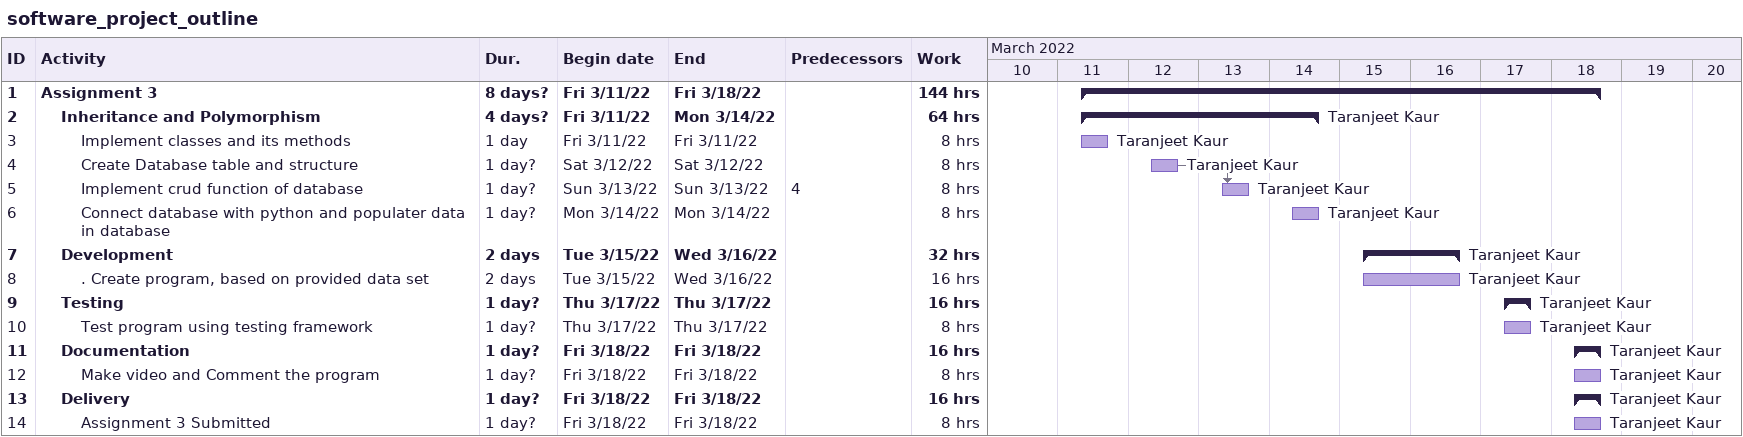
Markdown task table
software_project_outline

| ID | Level | Task | Duration | Start | Finish | Predecessors | Resources | Work (h) |
|---|---|---|---|---|---|---|---|---|
| 1 | 1 | **Assignment 3** | 8d? | 2022-03-11 | 2022-03-18 |  |  | 144 |
| 2 | 2 | **Inheritance and Polymorphism** | 4d? | 2022-03-11 | 2022-03-14 |  | Taranjeet Kaur | 64 |
| 3 | 3 | Implement classes and its methods | 1d | 2022-03-11 | 2022-03-11 |  | Taranjeet Kaur | 8 |
| 4 | 3 | Create Database table and structure | 1d? | 2022-03-12 | 2022-03-12 |  | Taranjeet Kaur | 8 |
| 5 | 3 | Implement crud function of database | 1d? | 2022-03-13 | 2022-03-13 | 4 | Taranjeet Kaur | 8 |
| 6 | 3 | Connect database with python and populater data in database | 1d? | 2022-03-14 | 2022-03-14 |  | Taranjeet Kaur | 8 |
| 7 | 2 | **Development** | 2d | 2022-03-15 | 2022-03-16 |  | Taranjeet Kaur | 32 |
| 8 | 3 | . Create program, based on provided data set | 2d | 2022-03-15 | 2022-03-16 |  | Taranjeet Kaur | 16 |
| 9 | 2 | **Testing** | 1d? | 2022-03-17 | 2022-03-17 |  | Taranjeet Kaur | 16 |
| 10 | 3 | Test program using testing framework | 1d? | 2022-03-17 | 2022-03-17 |  | Taranjeet Kaur | 8 |
| 11 | 2 | **Documentation** | 1d? | 2022-03-18 | 2022-03-18 |  | Taranjeet Kaur | 16 |
| 12 | 3 | Make video and Comment the program | 1d? | 2022-03-18 | 2022-03-18 |  | Taranjeet Kaur | 8 |
| 13 | 2 | **Delivery** | 1d? | 2022-03-18 | 2022-03-18 |  | Taranjeet Kaur | 16 |
| 14 | 3 | Assignment 3 Submitted | 1d? | 2022-03-18 | 2022-03-18 |  | Taranjeet Kaur | 8 |
